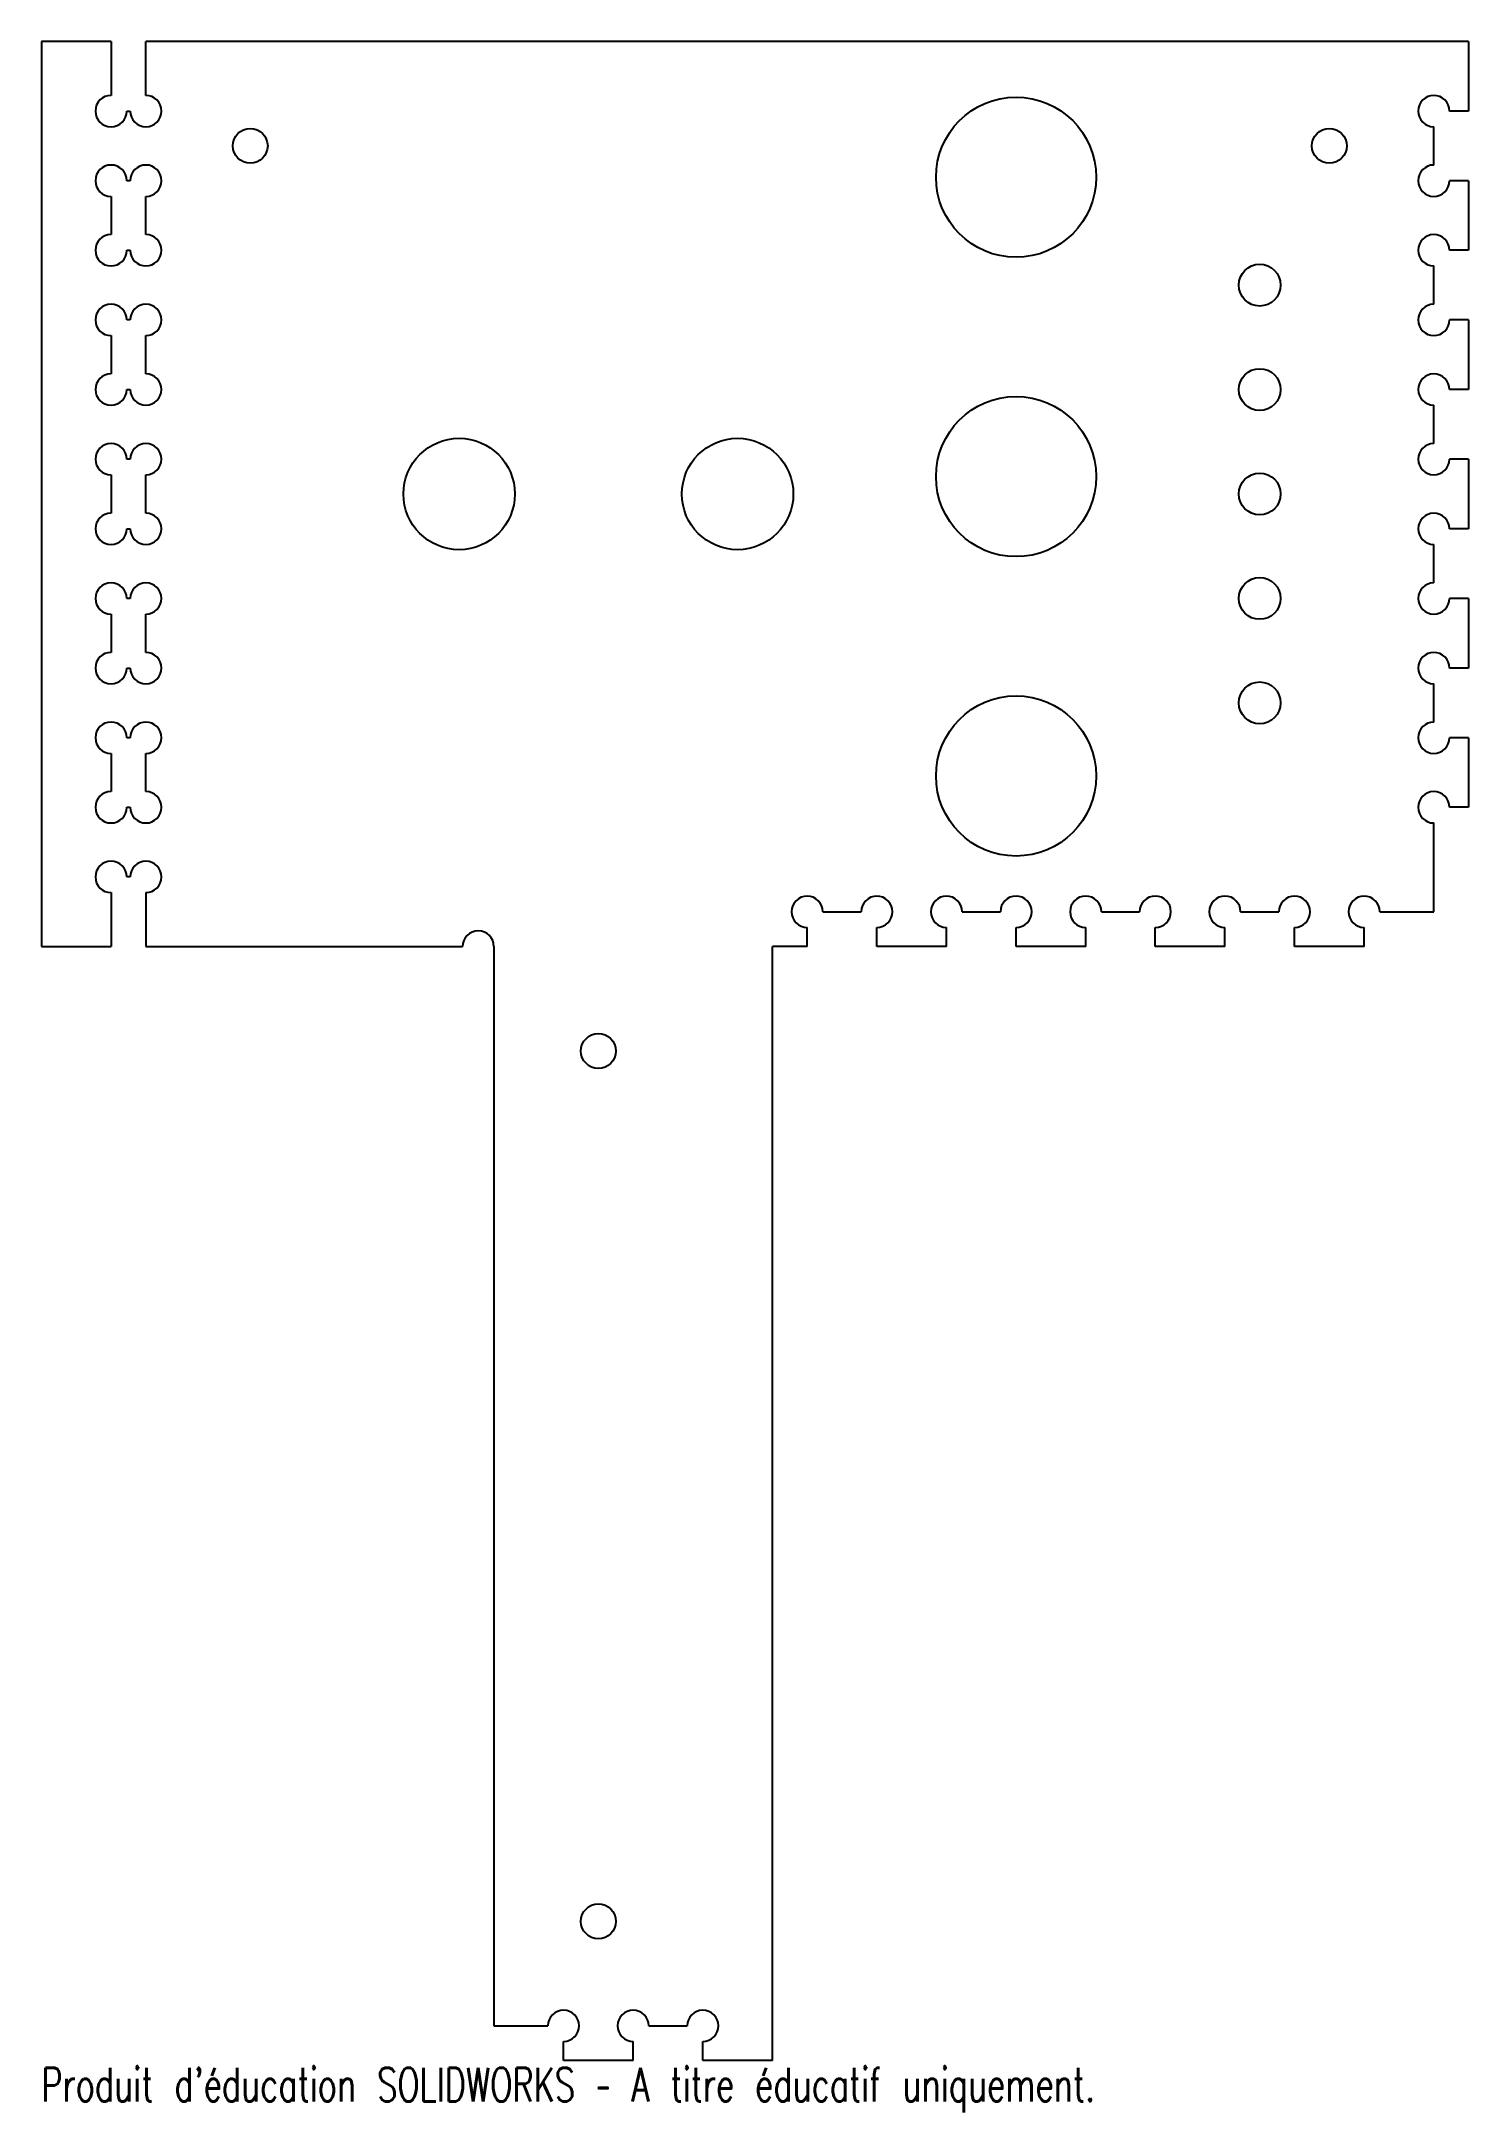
# Model space of a CAD drawing. Header units: millimetres. Extents: x -105 to 100, y -172 to 125.
import ezdxf

# ---------------------------------------------------------------- set-up
doc = ezdxf.new("R2010")
doc.units = ezdxf.units.MM
doc.styles.add('SLDTEXTSTYLE0', font='TXT', dxfattribs={"width": 0.7, "bigfont": 'bigfont'})

msp = doc.modelspace()

# ---------------------------------------------------------------- linework, layer by layer
at = {"color": 7, "linetype": 'Continuous', "lineweight": 25}
for p, q in [((-105, 125), (-105, -5)), ((-95, 125), (-105, 125)), ((-95, 125), (-95, 117.25)), ((-90, 117.25), (-90, 125)), ((100, 125), (-90, 125)), ((100, 125), (100, 115)), ((-92.75, 115), (-92.25, 115)), ((100, 115), (97.25, 115)), ((95, 107.25), (95, 112.75)), ((-92.25, 105), (-92.75, 105)), ((100, 105), (97.25, 105)), ((100, 105), (100, 95)), ((-95, 102.75), (-95, 97.25)), ((-90, 97.25), (-90, 102.75)), ((-92.75, 95), (-92.25, 95)), ((95, 87.25), (95, 92.75)), ((100, 95), (97.25, 95)), ((-92.25, 85), (-92.75, 85)), ((100, 85), (97.25, 85)), ((100, 85), (100, 75)), ((-95, 82.75), (-95, 77.25)), ((-90, 77.25), (-90, 82.75)), ((-92.75, 75), (-92.25, 75)), ((100, 75), (97.25, 75)), ((95, 67.25), (95, 72.75)), ((-95, 62.75), (-95, 57.25)), ((-92.25, 65), (-92.75, 65)), ((-90, 57.25), (-90, 62.75)), ((100, 65), (97.25, 65)), ((100, 65), (100, 55)), ((-92.75, 55), (-92.25, 55)), ((100, 55), (97.25, 55)), ((95, 47.25), (95, 52.75)), ((-92.25, 45), (-92.75, 45)), ((100, 45), (97.25, 45)), ((100, 45), (100, 35)), ((-95, 42.75), (-95, 37.25)), ((-90, 37.25), (-90, 42.75)), ((-92.75, 35), (-92.25, 35)), ((95, 27.25), (95, 32.75)), ((100, 35), (97.25, 35)), ((-92.25, 25), (-92.75, 25)), ((100, 25), (97.25, 25)), ((100, 25), (100, 15)), ((-95, 22.75), (-95, 17.25)), ((-90, 17.25), (-90, 22.75)), ((-92.75, 15), (-92.25, 15)), ((100, 15), (97.25, 15)), ((95, 0), (95, 12.75)), ((-92.25, 5), (-92.75, 5)), ((-95, 2.75), (-95, -5)), ((-90, 2.75), (-90, -5)), ((7.25, 0), (12.75, 0)), ((27.25, 0), (32.75, 0)), ((47.25, 0), (52.75, 0)), ((67.25, 0), (72.75, 0)), ((87.25, 0), (95, 0)), ((5, -5), (5, -2.25)), ((15, -5), (15, -2.25)), ((25, -5), (25, -2.25)), ((35, -5), (35, -2.25)), ((45, -5), (45, -2.25)), ((55, -5), (55, -2.25)), ((65, -5), (65, -2.25)), ((75, -5), (75, -2.25)), ((85, -5), (85, -2.25)), ((-105, -5), (-95, -5)), ((-90, -5), (-44.5, -5)), ((-40, -5), (-40, -160)), ((5, -5), (0, -5)), ((0, -165), (0, -5)), ((25, -5), (15, -5)), ((45, -5), (35, -5)), ((65, -5), (55, -5)), ((85, -5), (75, -5)), ((-40, -160), (-32.25, -160)), ((-17.75, -160), (-12.25, -160)), ((-30, -165), (-30, -162.25)), ((-20, -165), (-20, -162.25)), ((-10, -165), (-10, -162.25)), ((-20, -165), (-30, -165)), ((0, -165), (-10, -165))]:
    msp.add_line(p, q, dxfattribs=at)
for centre, radius in [((35, 105.5), 11.5), ((-75, 110), 2.5), ((80, 110), 2.5), ((70, 90), 3), ((70, 75), 3), ((35, 62.5), 11.5), ((-45, 60), 8), ((-5, 60), 8), ((70, 60), 3), ((70, 45), 3), ((70, 30), 3), ((35, 19.5), 11.5), ((-25, -20), 2.5), ((-25, -145), 2.5)]:
    msp.add_circle(centre, radius, dxfattribs=at)
for centre, start, end in [((-95, 115), 90, 0), ((-90, 115), 180, 90), ((95, 115), 0, 270), ((-95, 105), 0, 270), ((-90, 105), 270, 180), ((95, 105), 90, 0), ((-95, 95), 90, 0), ((-90, 95), 180, 90), ((95, 95), 0, 270), ((-95, 85), 0, 270), ((-90, 85), 270, 180), ((95, 85), 90, 0), ((-95, 75), 90, 0), ((-90, 75), 180, 90), ((95, 75), 0, 270), ((-95, 65), 0, 270), ((-90, 65), 270, 180), ((95, 65), 90, 0), ((-95, 55), 90, 0), ((-90, 55), 180, 90), ((95, 55), 0, 270), ((-95, 45), 0, 270), ((-90, 45), 270, 180), ((95, 45), 90, 0), ((-95, 35), 90, 0), ((-90, 35), 180, 90), ((95, 35), 0, 270), ((-95, 25), 0, 270), ((-90, 25), 270, 180), ((95, 25), 90, 0), ((-95, 15), 90, 0), ((-90, 15), 180, 90), ((95, 15), 0, 270), ((-95, 5), 0, 270), ((-90, 5), 270, 180), ((5, 0), 0, 270), ((15, 0), 270, 180), ((25, 0), 0, 270), ((35, 0), 270, 180), ((45, 0), 0, 270), ((55, 0), 270, 180), ((65, 0), 0, 270), ((75, 0), 270, 180), ((85, 0), 0, 270), ((-42.25, -5), 0, 180), ((-30, -160), 270, 180), ((-20, -160), 0, 270), ((-10, -160), 270, 180)]:
    msp.add_arc(centre, 2.25, start, end, dxfattribs=at)

# ---------------------------------------------------------------- texts
at = {"color": 7, "linetype": 'Continuous', "insert": (-105, -166.02), "char_height": 4.8336, "attachment_point": 1, "style": 'SLDTEXTSTYLE0'}
msp.add_mtext("Produit d'éducation SOLIDWORKS – A titre éducatif uniquement.", dxfattribs=at)

doc.saveas('drawing.dxf')
